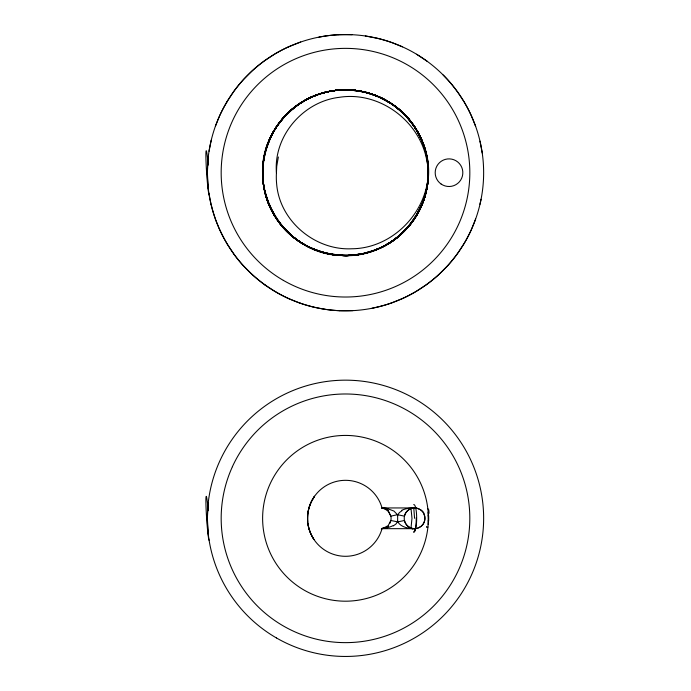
<?xml version="1.0" encoding="UTF-8"?>
<svg xmlns="http://www.w3.org/2000/svg" width="691" height="691" viewBox="0 0 691 691"><rect width="100%" height="100%" fill="white"/><g stroke="black" fill="none" stroke-linecap="round" stroke-linejoin="round"><path stroke-width="1.04" d="M428.342 520.85L428.152 524.443M427.979 179.746C426.9 193.039 422.426 206.004 415.351 217.302A83.62 83.499 35.2 0 1 400.555 234.655A81.78 81.659 51 0 1 391.512 241.634L384.956 245.59A83.637 83.516 64.1 0 1 356.09 254.893A81.78 81.659 82.8 0 1 348.497 255.523C328.182 256.162 307.771 249.175 292.163 236.141A83.585 83.473 -47.4 0 1 272.919 212.69A81.953 81.832 -28.7 0 1 269.542 205.866A83.257 83.145 -23.6 0 1 263.401 183.91M428.1 177.846L428.144 166.427L427.228 158.87A83.628 83.516 -28.2 0 0 418.651 133.717A81.84 81.719 -33.4 0 0 414.764 127.153L405.254 115.319L393.758 105.334A81.503 81.383 -63.7 0 0 380.629 97.621L373.511 94.719A81.555 81.443 -79.5 0 0 358.784 90.884A83.689 83.568 85.9 0 0 335.981 90.348A81.763 81.65 78.2 0 0 328.458 91.566A83.62 83.499 59.6 0 0 300.421 103.132M278.352 156.978L276.728 166.35L276.426 172.69C273.386 136.032 303.168 101.465 339.385 97.31C378.97 90.987 419.074 120.407 426.615 159.457A82.393 82.393 0 0 1 428.377 172.56C427.314 212.673 392.22 248.535 351.788 248.769C315.01 250.6 279.665 221.051 276.65 184.039A69.29 69.29 0 0 1 276.435 172.905M307.745 514.121L307.668 521.67M208.25 157.064L207.36 172.69L208.25 188.323M208.25 502.677L207.36 518.31L208.25 533.936M307.849 513.309L308.955 507.945L311.088 502.219M209.028 151.269L211.204 140.308M481.057 199.267L479.977 204.294M384.714 508.74L388.705 511.703L390.856 516.134A10.356 10.356 0 0 1 390.856 520.478L390.104 522.707M215.402 126.228L219.557 115.933A138.088 138.088 0 0 1 226.752 102.311M475.633 219.047L471.34 229.68A138.088 138.088 0 0 1 464.041 243.612L457.615 253.39A138.088 138.088 0 0 1 447.241 266.13L438.863 274.508A138.088 138.088 0 0 1 426.425 284.64M271.036 136.395L265.629 150.629A81.357 81.244 6.1 0 0 262.917 165.607L262.64 173.286A81.434 81.313 -9.7 0 0 264.126 188.436A83.654 83.533 -26.9 0 0 271.494 210.021A82.039 81.918 -34.6 0 0 277.324 219.842C298.849 251.904 343.712 264.601 378.823 248.579A81.84 81.728 61.1 0 0 385.69 245.184C398.923 237.635 410.169 226.631 417.71 213.372A83.317 83.196 13.6 0 0 426.071 192.158A81.875 81.754 8.5 0 0 427.522 184.67A83.62 83.499 -10.2 0 0 426.347 154.361C422.892 139.496 415.291 125.702 404.701 114.723A81.598 81.486 -53.7 0 0 393.11 104.851A83.585 83.473 -68.2 0 0 372.829 94.434A81.797 81.676 -75.9 0 0 365.522 92.257M311.123 502.132L310.872 502.677A72.805 51.48 0 0 0 307.555 518.31A72.805 51.48 0 0 0 310.846 533.944L311.123 534.488M388.351 525.298L390.864 520.453L391.521 520.591M390.044 522.837L389.733 523.433M311.347 501.683L311.857 500.673M311.382 501.606L313.921 497.2M312.107 500.206L314.56 496.268M272.021 134.322C281.496 116.304 297.7 102.026 316.798 94.943A81.763 81.65 72.3 0 1 327.698 91.739L335.247 90.435A83.637 83.516 85.4 0 1 365.522 92.266M275.813 127.956C240.321 179.012 280.339 255.316 342.416 255.515C401.575 259.583 447.017 192.677 421.303 139.211M226.657 102.268L233.834 91.367A138.096 138.088 0 0 1 243.742 79.266L251.826 71.164A138.096 138.088 0 0 1 264.783 60.592L274.742 54.045A138.096 138.088 0 0 1 288.328 46.945M313.999 497.071L314.465 496.397M276.296 127.135L285.78 115.224A83.266 83.153 46.6 0 1 307.029 99.271A81.935 81.823 62.2 0 1 313.939 96.049L321.142 93.466A83.723 83.611 75.4 0 1 347.469 89.83C365.245 90.374 382.762 96.636 396.789 107.589A83.343 83.231 -49.1 0 1 414.764 127.153L421.933 140.627A83.611 83.499 -20.2 0 1 428.351 170.271A81.763 81.65 -1.6 0 1 428.23 177.889A83.697 83.585 6.1 0 1 423.669 200.235A81.555 81.434 20.6 0 1 417.295 214.055L408.571 226.467L403.371 232.038A83.628 83.507 48.2 0 1 378.141 248.864A81.849 81.728 66.9 0 1 371.015 251.559A83.335 83.214 72.1 0 1 348.558 255.497M427.556 527.492L427.928 527.017M407.034 228.16L411.879 222.286A81.383 81.27 27.5 0 0 419.852 209.313A83.697 83.576 10.3 0 0 427.634 183.901A81.866 81.754 2.6 0 0 428.308 176.309A83.628 83.507 -13.4 0 0 425.19 149.921C419.549 130.374 406.533 113.117 389.292 102.32A83.732 83.611 -74 0 0 364.77 92.067C352.384 89.191 339.419 89.13 327.016 91.929A81.607 81.495 67.8 0 0 312.539 96.645A83.559 83.447 53.3 0 0 293.062 108.496A81.814 81.693 45.6 0 0 287.387 113.583A83.637 83.516 26.9 0 0 270.008 138.45C260.542 159.353 260.282 184.056 269.283 205.167A81.607 81.495 -32.4 0 0 276.486 218.581A83.551 83.43 -46.9 0 0 291.593 235.657A81.823 81.711 -54.6 0 0 297.605 240.338A83.628 83.516 -73.3 0 0 325.15 253.044L340.136 255.359L347.754 255.515A81.538 81.426 79.1 0 0 362.87 253.735L370.29 251.749A81.581 81.469 63.3 0 0 384.351 245.901M279.795 122.169C289.149 110.111 301.837 100.765 316.055 95.246A81.521 81.4 74.3 0 1 334.479 90.547L342.114 89.925M387.927 525.756L382.684 528.485M421.355 526.145C424.68 523.346 425.863 518.354 424.144 514.354M294.306 107.571L283.232 118.023A81.443 81.322 32 0 0 274.267 130.323A83.646 83.533 14.8 0 0 265.404 151.338A81.909 81.797 9.7 0 0 263.228 162.549A83.68 83.559 -8.9 0 0 264.256 189.109C267.374 204.044 274.56 218.071 284.951 229.257A81.374 81.262 -52.3 0 0 296.301 239.397A83.706 83.585 -69.5 0 0 319.942 251.55A81.849 81.737 -77.2 0 0 327.292 253.554A83.611 83.499 86.8 0 0 350.017 255.445A81.469 81.357 78.8 0 0 368.752 252.224C380.922 248.553 392.238 242.187 401.661 233.653M421.147 526.317L417.442 528.269M297.786 105.041C272.712 122.186 259.194 153.929 263.383 183.91A81.832 81.719 -12.9 0 0 264.739 191.347A83.628 83.516 -31.6 0 0 276.858 219.159C285.469 231.753 297.571 241.841 311.425 248.216A81.59 81.478 -75 0 0 325.815 253.2A83.628 83.507 -89.5 0 0 348.497 255.532M426.416 284.657L416.492 291.196A138.191 138.191 0 0 1 402.628 298.46L391.667 302.891A138.088 138.088 0 0 1 378.089 306.908L372.078 308.246M298.547 104.462C336.396 76.796 395.451 90.348 417.494 131.696C441.843 171.817 423.289 229.377 380.24 247.939A83.3 83.188 67.9 0 1 354.647 255.074A81.883 81.771 83.6 0 1 347.037 255.558L339.393 255.35A83.585 83.473 -83.2 0 1 310.06 247.62A81.78 81.668 -64.6 0 1 303.332 244.053A83.732 83.62 -56.9 0 1 285.487 229.844A81.521 81.408 -42.4 0 1 276.063 217.898L269.386 205.279M401.972 510.727L399.433 512.532L397.826 514.717A17.128 17.128 0 0 0 397.645 515.65L397.645 520.962A17.128 17.128 0 0 1 397.472 521.904L395.865 524.08L393.326 525.886M288.346 46.928L300.706 42.013M362.127 253.847L376.707 249.434L383.626 246.255A81.469 81.357 53.3 0 0 396.453 238.058A83.62 83.499 36.1 0 0 412.346 221.707A81.858 81.745 31 0 0 418.452 212.042A83.706 83.585 12.4 0 0 427.15 186.933C429.716 171.886 428.014 156.218 422.469 142.009A81.4 81.288 -31 0 0 415.585 128.44A83.68 83.568 -48.2 0 0 397.981 108.522A81.901 81.788 -55.9 0 0 391.866 103.978C379.178 95.462 364.166 90.651 348.92 89.934A83.274 83.153 76.6 0 0 326.282 92.058A81.935 81.814 71.5 0 0 318.957 94.166A83.594 83.481 52.8 0 0 292.483 108.962C280.805 118.792 271.96 131.826 266.985 146.242A81.616 81.495 9.3 0 0 263.444 161.046A83.542 83.421 -5.2 0 0 263.366 183.849M318.922 37.133L324.459 36.165A138.312 138.312 0 0 1 338.495 34.731M361.194 254.003L347.003 255.558A83.611 83.499 88.8 0 1 320.736 251.792C293.925 243.465 272.245 220.792 265.292 193.575A81.806 81.693 -12.1 0 1 263.185 182.407L262.64 174.771A83.628 83.507 1.1 0 1 267.443 144.825A81.763 81.65 19.7 0 1 270.328 137.768A83.663 83.551 27.5 0 1 282.697 118.619A81.573 81.452 42 0 1 293.658 108.055C303.643 100.186 315.346 94.563 327.741 91.73A83.628 83.516 77.5 0 1 354.233 90.279C382.192 93.095 407.828 111.173 420.042 136.447A83.646 83.525 -23.3 0 1 427.098 158.135A81.771 81.65 -7.5 0 1 428.325 169.494A83.637 83.516 -2.3 0 1 425.069 195.864L422.616 203.076L415.757 216.611A81.478 81.365 37.1 0 1 403.915 231.485A83.602 83.49 45.1 0 1 385.69 245.184L378.823 248.579A83.706 83.594 68.8 0 1 353.127 255.212A81.365 81.253 86 0 1 337.916 255.204C320.183 253.459 303.047 246.082 289.849 234.076A81.486 81.374 -42.7 0 1 277.307 219.79A83.594 83.473 -34.7 0 1 267.037 199.423A81.823 81.711 -18.8 0 1 264.912 192.107A83.715 83.602 -11 0 1 262.925 165.607C264.739 145.326 274.154 125.9 289.045 112.002A83.663 83.542 49.6 0 1 311.149 97.258C327.396 90.011 345.889 87.999 363.285 91.739A83.248 83.127 -74.9 0 1 387.988 101.525A81.97 81.858 -59.3 0 1 394.345 105.732A83.732 83.611 -54 0 1 410.748 121.573C424.075 138.606 430.268 160.925 427.807 182.398A83.326 83.205 9.4 0 1 420.517 207.948A81.858 81.745 25.1 0 1 416.958 214.685A83.62 83.507 30.3 0 1 399.994 235.139C384.628 248.484 364.312 255.86 343.971 255.558A83.594 83.481 -86.3 0 1 321.445 252.008A81.788 81.676 -70.5 0 1 310.769 247.948L303.971 244.424A83.628 83.516 -57.4 0 1 280.952 224.679A81.771 81.65 -38.7 0 1 276.443 218.537A83.646 83.525 -31 0 1 266.579 197.971A81.581 81.469 -16.5 0 1 263.306 183.106L262.692 175.566L263.591 160.312A83.602 83.481 11.1 0 1 273.463 131.722A81.918 81.806 29.8 0 1 277.523 125.27A83.283 83.162 34.9 0 1 293.027 108.556C304.878 98.925 319.363 92.732 334.461 90.573A83.741 83.62 82.3 0 1 353.498 90.193A81.788 81.668 -81.8 0 1 364.77 92.076L379.126 97.008L392.428 104.419M349.706 255.359L340.188 255.385L332.613 254.564M351.607 255.212L362.922 253.675A83.715 83.602 64.6 0 0 384.3 245.944A81.771 81.659 56.9 0 0 390.864 242.066A83.602 83.481 38.3 0 0 412.777 221.094C426.166 202.472 431.279 178.278 426.623 155.821A81.547 81.434 -21.1 0 0 422.192 141.258A83.706 83.585 -35.6 0 0 410.73 121.547A81.763 81.65 -43.3 0 0 405.755 115.768A83.611 83.49 -61.9 0 0 381.242 97.906C367.448 91.376 351.9 88.793 336.724 90.296A81.495 81.383 74.6 0 0 321.799 93.268A83.766 83.646 60.1 0 0 301.043 102.726A81.814 81.702 52.3 0 0 291.844 109.506A83.723 83.602 33.8 0 0 274.612 129.735M383.35 528.52L382.684 528.563A6.772 6.772 0 0 0 382.071 528.589A37.988 37.988 0 0 1 323.604 549.354A37.988 37.988 0 0 1 323.535 487.31A37.988 37.988 0 0 1 382.045 507.945A37.798 34.533 88.3 0 1 387.513 508.524M352.833 310.639L339.471 310.7M338.599 34.723L352.108 34.705M414.531 507.945C409.798 507.902 405.375 511.495 404.442 516.134L397.472 514.717L390.856 516.134L388.351 511.314M382.045 507.945L414.574 507.945A10.356 10.356 0 0 1 424.93 518.31A10.356 10.356 0 0 1 414.574 528.667L382.045 528.667M349.732 89.96L364.805 92.084L372.121 94.192A83.611 83.49 -68.7 0 1 398.569 109.04A81.901 81.788 -50 0 1 404.2 114.17A83.291 83.179 -44.9 0 1 417.908 132.387C423.92 143.555 427.599 155.976 428.282 168.656A82.393 82.393 0 0 1 428.057 174.452M365.297 35.975L378.21 38.48M323.924 309.136L313.273 307.02M416.068 508.049L416.526 508.127M390.856 520.478L397.826 521.904L404.442 520.478C405.367 525.134 409.798 528.71 414.531 528.667C408.597 528.442 401.177 527.492 397.826 521.904A17.128 17.128 0 0 1 397.645 520.962M387.496 508.636L393.922 511.055L397.472 514.717A17.128 17.128 0 0 1 397.645 515.65M416.984 508.222L420.102 509.543A13.535 8.819 89.1 0 1 423.842 512.972M325.09 252.984L310.734 247.931A83.637 83.516 -65.3 0 1 288.743 233.083C273.938 219.116 264.593 199.621 262.891 179.349A83.671 83.559 -2 0 1 264.195 156.589A81.763 81.65 13.8 0 1 267.184 145.559A83.62 83.507 19 0 1 279.803 122.177M299.946 303.107L288.346 298.452A138.088 138.088 0 0 1 274.595 291.179L264.878 284.865M391.702 42.505L402.456 46.841M416.621 54.261L427.219 61.318M393.188 104.997C403.371 112.072 411.758 121.564 417.839 132.352M252.008 274.387L243.629 265.992M443.181 75.008L447.474 79.5A138.096 138.088 0 0 1 457.589 92.058M234.163 254.461L226.847 243.431M457.667 92.058L463.937 101.586A138.088 138.088 0 0 1 471.305 115.673L475.65 126.393M275.64 217.207C282.524 227.926 291.861 236.978 302.71 243.647A81.452 81.339 -68.2 0 0 316.4 250.297A83.637 83.516 -85.4 0 0 338.65 255.299A81.892 81.771 89.5 0 0 350.069 255.454A83.689 83.568 70.9 0 0 376.025 249.745C387.824 245.02 398.387 237.531 407.025 228.237A83.594 83.473 23.5 0 0 421.441 205.918A81.78 81.668 18.4 0 0 425.293 195.156A83.732 83.611 2.5 0 0 428.385 172.56M313.999 539.55L311.382 535.007L311.857 535.94M313.265 538.41L312.107 536.415M423.635 513.283L423.903 513.81M311.088 534.402L308.955 528.675L307.849 523.312M219.496 229.308L215.385 219.09M268.98 204.415L264.437 189.887L263.185 182.372A83.637 83.516 -6.8 0 1 264.351 155.855C268.523 135.92 280.278 117.755 296.724 105.74A83.654 83.533 56.5 0 1 316.737 94.952A83.559 83.438 72.4 0 1 339.074 90.055A81.814 81.702 88.1 0 1 350.501 89.96A83.637 83.516 -86.7 0 1 376.422 95.79L389.897 102.752L396.142 107.114A81.529 81.417 -47.3 0 1 409.772 120.364A83.723 83.602 -39.2 0 1 420.016 136.395A81.771 81.659 -23.3 0 1 424.3 146.984A83.594 83.481 -18.2 0 1 428.368 173.242C428.23 196.184 418.072 218.736 401.091 234.137A81.538 81.426 52.9 0 1 385.63 245.21A83.715 83.594 61 0 1 368.044 252.457A81.771 81.65 76.9 0 1 356.858 254.798A83.602 83.49 82 0 1 330.298 254.158C317.8 251.783 305.949 246.471 295.731 238.913A83.671 83.559 -50.6 0 1 277.333 219.842C247.819 179.738 265.24 116.598 311.123 97.276A82.039 81.918 65.6 0 1 321.851 93.25A83.663 83.551 73.3 0 1 344.394 89.821A81.426 81.305 -89.5 0 1 359.57 91.031C374.582 93.717 388.817 100.489 400.314 110.517A83.715 83.594 -46.1 0 1 417.174 131.065A81.832 81.711 -27.5 0 1 422.218 141.309A83.602 83.481 -22.3 0 1 427.85 163.413M211.075 204.519L208.889 193.186M479.995 141.154L482.24 153.048M426.623 158.619L426.978 160.277M427.608 163.612L427.988 166.134M413.745 507.583L414.574 518.31M428.083 166.972L428.282 168.656M428.152 512.152L428.334 515.581M413.684 504.629A13.725 2.773 -90 0 1 416.664 518.31A13.725 2.773 -90 0 1 413.684 531.992M428.385 518.31A82.885 82.885 0 0 1 304.057 590.088A82.885 82.885 0 0 1 304.057 446.533A82.885 82.885 0 0 1 428.385 518.31A10.84 8.344 -90 0 1 428.161 520.979M428.092 515.659A10.84 8.283 89.8 0 1 428.351 518.31M232.383 466.71A124.881 124.881 0 0 1 249.088 439.813A123.395 123.395 0 0 1 262.183 426.019A124.881 124.881 0 0 1 288.19 407.984A124.19 124.19 0 0 1 397.092 405.22A124.881 124.881 0 0 1 423.998 421.899A123.369 123.369 0 0 1 437.783 434.993A124.898 124.898 0 0 1 455.827 461.001A124.147 124.147 0 0 1 469.811 518.31A124.147 124.147 0 0 1 458.608 569.911A124.898 124.898 0 0 1 441.912 596.799A123.369 123.369 0 0 1 428.817 610.594A124.881 124.881 0 0 1 402.81 628.637A124.19 124.19 0 0 1 293.908 631.401A124.881 124.881 0 0 1 267.011 614.722A123.378 123.378 0 0 1 253.217 601.628A124.881 124.881 0 0 1 235.173 575.612A124.19 124.19 0 0 1 232.409 466.719M209.131 540.293A22.034 1.062 86.2 0 1 206.799 520.876A22.034 1.062 86.2 0 1 206.039 496.933A22.034 1.062 86.2 0 1 208.19 510.684M426.589 526.464A12.74 0.76 -84.1 0 1 426.494 527.397M428.61 515.486A12.619 2.427 89.7 0 1 428.636 521.074M428.757 509.82A12.326 2.712 82.9 0 1 429.007 513.344M427.789 508.714A19.236 14.243 87.5 0 1 428.195 509.172M416.232 517.801A13.5 2.643 -90 0 1 413.771 532.079M410.981 508.498A3.662 3.429 71.3 0 0 412.449 507.583A3.455 3.455 0 0 1 411.007 508.576A10.356 10.356 0 0 0 411.007 528.036A3.455 3.455 0 0 1 412.294 528.874M382.071 508.144A29.661 16.463 85.6 0 1 384.688 508.965M381.372 529.159A12.136 1.831 -26.6 0 1 381.294 529.056M382.071 508.334A29.851 26.768 74 0 1 383.35 508.377M384.904 527.846A9.795 1.477 -9.9 0 1 384.516 527.889M393.222 525.601A29.877 26.794 -74 0 1 382.071 528.278M401.791 510.226A30.171 27.571 -90 0 1 414.488 508.239M413.788 507.971A28.452 17.076 78.9 0 0 411.015 508.593L411.983 518.319L411.015 528.028A28.616 17.171 -78.4 0 0 413.797 528.632A26.88 16.109 -77.9 0 0 416.543 528.304M410.981 528.123A3.662 3.36 -64.8 0 1 412.346 528.917M413.788 507.954A28.098 16.93 79.9 0 1 416.06 507.945M388.558 526.136A23.503 13.189 -88.3 0 1 382.088 528.39M382.088 508.231A23.485 13.181 88.3 0 1 388.558 510.476M427.548 179.384A82.393 82.393 0 0 1 427.435 180.204M209.131 194.672A22.034 1.062 86.2 0 1 206.799 175.255A22.034 1.062 86.2 0 1 206.039 151.312A22.034 1.062 86.2 0 1 208.19 165.063M339.523 310.674A138.088 138.088 0 0 1 323.975 309.11M313.334 306.994A138.088 138.088 0 0 1 300.006 303.073M264.955 284.847A138.088 138.088 0 0 1 252.085 274.37M226.933 243.431A138.088 138.088 0 0 1 219.591 229.308M215.48 219.099A138.088 138.088 0 0 1 211.17 204.527M378.158 38.497A138.096 138.088 0 0 1 391.642 42.522M243.569 265.975A138.191 138.191 0 0 1 234.128 254.469M272.029 134.322A83.611 83.49 9 0 0 263.668 159.552A81.909 81.788 3.8 0 0 262.796 167.118A83.291 83.17 -11.9 0 0 265.301 193.575A83.568 83.456 -27.8 0 0 274.051 214.694C299.229 261.008 369.573 269.473 404.952 230.362C440.711 195.743 433.853 130.573 391.832 103.97A83.646 83.525 -71.9 0 0 367.733 92.844C348.117 87.446 326.61 89.528 308.385 98.58A83.723 83.611 47.5 0 0 286.834 114.127A81.806 81.685 39.7 0 0 279.337 122.756A83.758 83.637 23.8 0 0 269.706 139.159A81.503 81.391 15.8 0 0 264.083 157.323C261.362 172.327 262.692 188.03 268.082 202.308A83.611 83.499 -39.5 0 0 281.436 225.283A81.763 81.65 -44.6 0 0 289.279 233.601A83.697 83.576 -60.5 0 0 308.005 246.609C326.187 255.756 347.677 257.95 367.327 252.656A83.637 83.516 56.2 0 0 391.512 241.634C408.407 230.258 420.854 212.612 425.855 192.867A81.59 81.478 4.8 0 0 428.221 177.829A83.611 83.49 -9.7 0 0 426.502 155.086A81.78 81.668 -17.4 0 0 424.542 147.727A83.637 83.516 -36.1 0 0 410.264 120.96C402.274 111.07 392.03 103.097 380.551 97.63A83.758 83.646 -78.2 0 0 358.845 90.875A81.806 81.693 -86 0 0 347.469 89.821L339.817 89.994A83.594 83.481 67.5 0 0 313.939 96.058C295.1 103.849 279.458 118.731 270.665 137.112A81.512 81.391 16.1 0 0 265.404 151.398A83.749 83.637 1.6 0 0 262.615 174.028A81.797 81.676 -6.1 0 0 263.591 185.413A83.732 83.611 -24.7 0 0 271.831 210.677M427.867 163.413A81.486 81.374 -5.2 0 1 428.144 178.632L425.699 193.601L423.445 200.874A83.637 83.516 22.4 0 1 408.087 227.028A81.771 81.659 41.1 0 1 402.836 232.547A83.628 83.516 48.8 0 1 384.343 245.892M276.426 637.94A138.14 138.14 0 0 0 483.64 518.31A138.14 138.14 0 0 0 276.426 398.672A138.14 138.14 0 0 0 276.426 637.94M283.336 280.365A124.328 124.328 0 0 0 469.828 172.69A124.328 124.328 0 0 0 283.336 65.023A124.328 124.328 0 0 0 283.336 280.365M276.426 292.328A138.14 138.14 0 0 0 483.64 172.69A138.14 138.14 0 0 0 276.426 53.06A138.14 138.14 0 0 0 276.426 292.328M441.057 183.987A13.811 13.811 0 0 0 462.771 173.933A13.811 13.811 0 0 0 443.207 160.157A13.811 13.811 0 0 0 441.057 183.987"/></g></svg>
